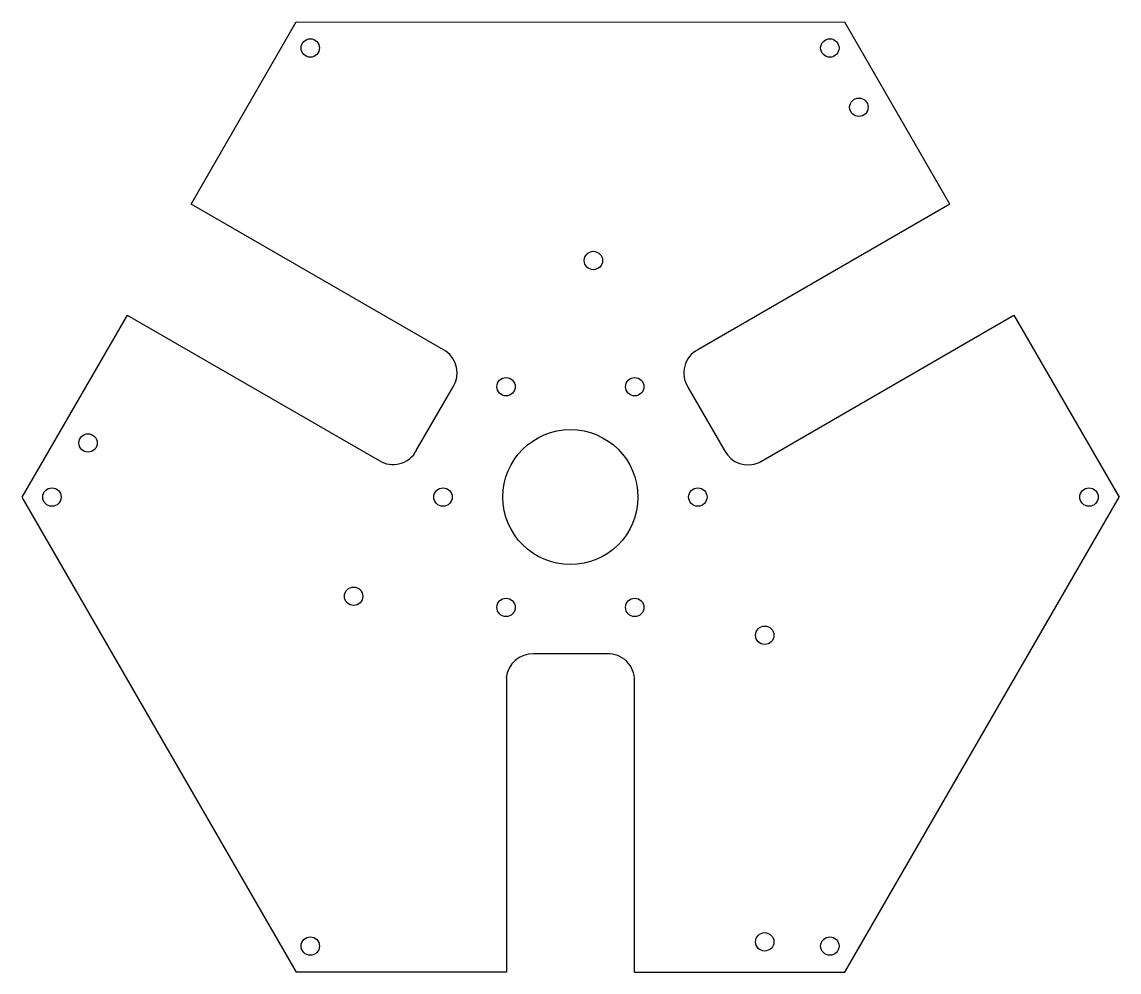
# Model space of a CAD drawing. Header units: millimetres. Extents: x -89 to 89, y -77 to 77.
import ezdxf

# ---------------------------------------------------------------- set-up
doc = ezdxf.new("R2010")
doc.units = ezdxf.units.MM
doc.layers.add('DXF_baseSmall-upper_Model_Layer_1', color=7, linetype='Continuous')
doc.layers.add('Layer1', color=7, linetype='Continuous')

msp = doc.modelspace()

# ---------------------------------------------------------------- linework, layer by layer
at = {"layer": 'DXF_baseSmall-upper_Model_Layer_1', "color": 5, "lineweight": 25, "ltscale": 25.4}
for centre, radius in [((-10.5, 18), 1.5), ((10.5, 18), 1.5), ((0, 0), 11.01), ((-20.78, 0), 1.5), ((20.78, 0), 1.5), ((-10.5, -18), 1.5), ((10.5, -18), 1.5)]:
    msp.add_circle(centre, radius, dxfattribs=at)
at = {"layer": 'Layer1', "color": 5, "lineweight": 25, "ltscale": 25.4}
for p, q in [((-61.86, 47.79), (-44.71, 77.49)), ((-44.71, 77.49), (44.74, 77.44)), ((61.88, 47.76), (44.74, 77.44)), ((-20.3, 23.8), (-61.86, 47.79)), ((61.88, 47.76), (20.77, 24.02)), ((-72.31, 29.69), (-89.45, 0.01)), ((-72.31, 29.69), (-31.2, 5.96)), ((30.77, 5.66), (72.33, 29.66)), ((72.33, 29.66), (89.47, -0.04)), ((-25.13, 7.59), (-19.14, 17.96)), ((19.14, 17.95), (25.13, 7.57)), ((-89.45, 0.01), (-44.74, -77.47)), ((44.73, -77.47), (89.47, -0.04)), ((6, -25.56), (-5.98, -25.56)), ((-10.45, -29.48), (-10.45, -77.47)), ((10.45, -77.47), (10.45, -30)), ((-10.45, -77.47), (-44.74, -77.47)), ((10.45, -77.47), (44.73, -77.47))]:
    msp.add_line(p, q, dxfattribs=at)
for centre in [(-42.42, 73.24), (42.31, 73.24), (47.04, 63.58), (3.75, 38.58), (-78.66, 8.82), (-84.56, 0), (84.57, 0), (-35.36, -16.18), (31.7, -22.54), (31.69, -72.54), (-42.42, -73.24), (42.31, -73.24)]:
    msp.add_circle(centre, 1.5, dxfattribs=at)
for centre, radius, start, end in [((-22.81, 20.27), 4.33, 327.8934, 54.585), ((22.79, 20.23), 4.3, 118.0014, 211.9986), ((-28.92, 9.61), 4.3, 238.0014, 331.9986), ((28.96, 9.6), 4.33, 207.8934, 294.585), ((-6.14, -29.89), 4.33, 87.8934, 174.585), ((6.15, -29.85), 4.3, 358.0014, 91.9986)]:
    msp.add_arc(centre, radius, start, end, dxfattribs=at)

doc.saveas('drawing.dxf')
